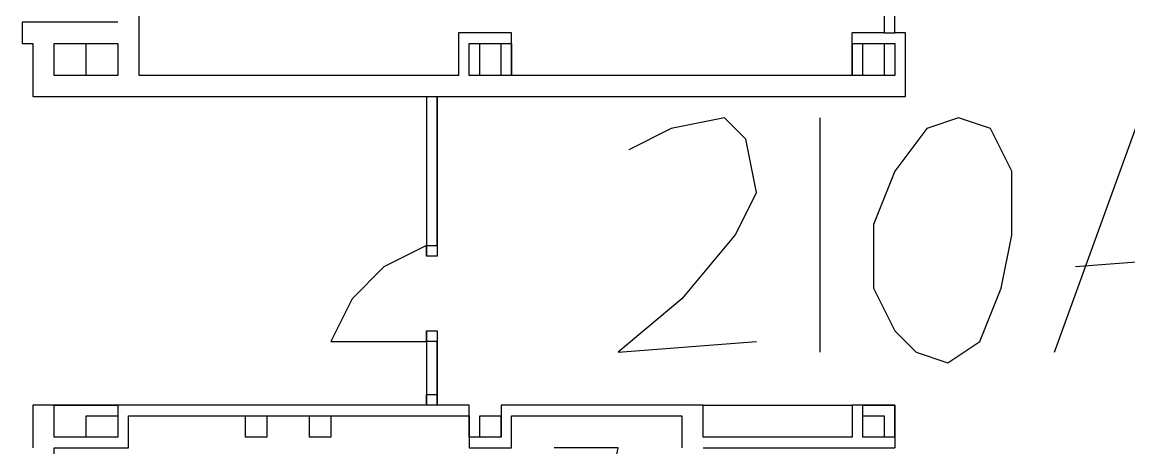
# Model space of a CAD drawing. Extents: x 0 to 132, y 0 to 63.
# Drawn here: x 86.11 to 92.71, y 44.99 to 47.53 of the extents above; entities that cross this region are included whole.
import ezdxf

# ---------------------------------------------------------------- set-up
doc = ezdxf.new("R2010")
doc.units = 0

msp = doc.modelspace()

# ---------------------------------------------------------------- linework, layer by layer
at = {"layer": 'Layer 1'}
for p, q in [((91.249517, 48.291869), (91.249517, 47.46637)), ((91.312753, 47.46637), (91.312753, 48.291869)), ((86.804338, 47.529976), (86.804338, 47.593476)), ((86.105918, 47.529976), (86.105918, 47.402976)), ((86.169497, 47.529976), (86.105997, 47.529976)), ((86.677497, 47.529976), (86.169497, 47.529976)), ((86.804338, 47.212476), (86.804338, 47.529976)), ((89.026835, 47.466317), (88.709335, 47.466317)), ((88.709335, 47.466317), (88.709335, 47.212317)), ((89.026941, 47.21237), (89.026941, 47.46637)), ((91.058859, 47.21237), (91.058859, 47.46637)), ((91.249623, 47.46637), (91.058859, 47.46637)), ((91.249517, 47.46637), (91.312753, 47.46637)), ((91.376358, 47.46637), (91.312859, 47.46637)), ((91.376358, 47.085635), (91.376358, 47.46637)), ((86.105918, 47.402976), (86.169418, 47.402976)), ((86.169471, 47.40287), (86.169471, 47.085635)), ((86.296233, 47.402976), (86.677497, 47.402976)), ((86.296471, 47.21237), (86.296471, 47.40287)), ((86.487055, 47.402817), (86.677555, 47.402817)), ((86.487055, 47.212318), (86.487055, 47.402817)), ((86.677555, 47.402817), (86.677555, 47.212318)), ((86.677602, 47.402976), (86.677602, 47.212476)), ((88.772835, 47.402817), (89.026835, 47.402817)), ((88.772835, 47.212317), (88.772835, 47.402817)), ((88.836544, 47.402817), (88.963279, 47.402817)), ((88.836544, 47.212318), (88.836544, 47.402817)), ((88.963279, 47.402817), (88.963279, 47.212318)), ((89.026941, 47.40287), (89.026941, 47.21237)), ((91.058859, 47.40287), (91.058859, 47.21237)), ((91.058859, 47.40287), (91.249623, 47.40287)), ((91.122544, 47.402817), (91.249544, 47.402817)), ((91.122544, 47.212318), (91.122544, 47.402817)), ((91.249544, 47.402817), (91.249544, 47.212318)), ((91.249623, 47.40287), (91.312859, 47.40287)), ((91.312859, 47.40287), (91.312859, 47.21237)), ((86.677523, 47.21237), (86.296259, 47.21237)), ((86.677555, 47.212318), (86.487055, 47.212318)), ((88.519021, 47.21237), (86.804258, 47.21237)), ((88.709521, 47.21237), (88.519021, 47.21237)), ((89.02702, 47.21237), (88.77302, 47.21237)), ((88.963279, 47.212318), (88.836544, 47.212318)), ((91.058753, 47.21237), (89.02702, 47.21237)), ((91.312753, 47.21237), (91.058753, 47.21237)), ((91.249544, 47.212318), (91.122544, 47.212318)), ((86.169524, 47.085635), (86.804258, 47.085635)), ((86.804258, 47.085635), (88.519021, 47.085635)), ((88.518968, 47.085556), (88.582465, 47.085556)), ((88.518968, 47.085556), (88.582465, 47.085556)), ((88.518968, 47.085556), (88.518968, 46.196558)), ((88.518968, 47.085556), (88.518968, 47.085556)), ((88.519021, 47.085556), (88.519021, 46.132792)), ((88.582521, 47.085635), (88.709521, 47.085635)), ((88.582521, 47.085556), (88.582521, 46.132792)), ((88.582523, 47.085556), (88.582523, 46.196558)), ((88.709521, 47.085635), (89.02702, 47.085635)), ((89.02702, 47.085635), (91.058753, 47.085635)), ((91.058753, 47.085635), (91.376517, 47.085635)), ((88.582468, 46.196477), (88.582468, 47.085476)), ((90.296886, 46.95845), (89.979387, 46.89495)), ((90.424071, 46.831265), (90.296807, 46.958529)), ((90.868409, 45.561372), (90.868409, 46.95837)), ((91.694096, 46.958424), (91.503596, 46.894924)), ((91.884331, 46.894924), (91.694096, 46.958424)), ((92.26549, 45.561372), (92.773489, 46.958371)), ((89.979387, 46.89495), (89.725387, 46.76795)), ((91.503596, 46.894924), (91.312832, 46.640924)), ((92.011596, 46.640924), (91.884331, 46.894924)), ((90.487307, 46.51403), (90.424071, 46.831265)), ((91.312832, 46.640924), (91.186097, 46.323424)), ((92.011596, 46.259924), (92.011596, 46.640924)), ((90.487307, 46.51403), (90.360571, 46.26003)), ((91.186097, 46.323424), (91.186097, 45.942425)), ((90.360571, 46.26003), (90.042807, 45.879031)), ((91.947831, 45.942425), (92.011596, 46.259924)), ((88.518968, 46.196477), (88.264968, 46.069478)), ((88.518968, 46.196477), (88.582468, 46.196477)), ((88.51905, 46.19632), (88.58255, 46.19632)), ((88.51905, 46.13282), (88.51905, 46.19632)), ((88.58255, 46.19632), (88.58255, 46.13282)), ((88.58255, 46.13282), (88.51905, 46.13282)), ((93.217988, 46.132872), (92.392225, 46.069372)), ((88.264968, 46.069478), (88.074468, 45.878978)), ((91.186097, 45.942425), (91.312832, 45.688425)), ((91.820831, 45.624925), (91.947831, 45.942425)), ((88.074468, 45.878978), (87.947469, 45.624978)), ((90.042807, 45.879031), (89.662072, 45.561267)), ((88.518968, 45.624978), (88.518968, 45.688478)), ((88.518968, 45.688478), (88.582468, 45.688478)), ((88.519021, 45.688505), (88.519021, 45.243741)), ((88.582468, 45.688478), (88.582468, 45.624978)), ((88.582521, 45.688505), (88.582521, 45.243741)), ((91.312832, 45.688425), (91.440096, 45.561425)), ((87.947469, 45.624978), (88.518968, 45.624978)), ((88.582468, 45.624978), (88.518968, 45.624978)), ((88.582521, 45.624819), (88.519021, 45.624819)), ((88.519021, 45.624819), (88.519021, 45.24382)), ((88.582521, 45.24382), (88.582521, 45.624819)), ((88.582523, 45.624924), (88.582523, 45.307426)), ((89.662072, 45.561267), (90.487307, 45.625031)), ((91.630332, 45.49819), (91.820831, 45.624925)), ((91.440096, 45.561425), (91.630332, 45.49819)), ((88.51905, 45.307321), (88.58255, 45.307321)), ((88.51905, 45.243821), (88.51905, 45.307321)), ((88.58255, 45.307321), (88.58255, 45.243821)), ((86.741155, 45.243899), (86.169391, 45.243899)), ((86.169497, 45.24382), (86.169497, 44.98982)), ((86.296233, 45.05332), (86.296233, 45.24382)), ((86.296391, 45.243899), (86.677391, 45.243899)), ((86.677391, 45.243899), (86.677391, 45.0534)), ((88.518888, 45.24382), (86.741155, 45.24382)), ((88.58255, 45.243821), (88.51905, 45.243821)), ((88.772888, 45.24382), (88.582388, 45.24382)), ((88.772941, 45.0534), (88.772941, 45.243899)), ((88.772941, 45.24382), (88.772941, 45.24382)), ((88.963388, 45.243899), (88.963388, 45.0534)), ((90.169886, 45.24382), (88.963388, 45.24382)), ((90.169886, 45.05332), (90.169886, 45.24382)), ((90.170021, 45.243819), (91.058748, 45.243819)), ((91.058912, 45.243899), (91.058912, 45.0534)), ((91.312911, 45.24382), (91.058912, 45.24382)), ((91.122412, 45.0534), (91.122412, 45.243899)), ((91.122412, 45.24382), (91.312911, 45.24382)), ((91.312832, 45.0534), (91.312832, 45.243899)), ((91.312832, 45.243899), (91.312832, 44.9899)), ((86.487055, 45.18032), (86.677555, 45.18032)), ((86.487055, 45.05332), (86.487055, 45.18032)), ((86.677555, 45.18032), (86.677555, 45.05332)), ((86.741155, 45.180585), (88.518888, 45.180585)), ((86.741155, 44.9899), (86.741155, 45.180399)), ((87.439443, 45.0534), (87.439443, 45.180399)), ((87.439443, 45.180399), (87.566178, 45.180399)), ((87.566308, 45.180505), (87.566308, 45.053505)), ((87.820284, 45.0534), (87.820284, 45.180399)), ((87.820284, 45.180399), (87.947283, 45.180399)), ((87.947413, 45.180505), (87.947413, 45.053505)), ((88.518888, 45.180585), (88.772888, 45.180585)), ((88.772941, 45.180399), (88.772941, 44.9899)), ((88.836544, 45.18032), (88.963279, 45.18032)), ((88.836544, 45.05332), (88.836544, 45.18032)), ((88.963279, 45.18032), (88.963279, 45.05332)), ((89.026888, 45.180585), (90.042887, 45.180585)), ((89.026888, 44.9899), (89.026888, 45.180399)), ((89.280914, 45.180505), (89.280914, 45.180505)), ((90.042887, 45.180585), (90.042887, 44.98982)), ((91.122544, 45.18032), (91.249544, 45.18032)), ((91.122544, 45.05332), (91.122544, 45.18032)), ((91.249544, 45.18032), (91.249544, 45.05332)), ((86.677391, 45.0534), (86.296391, 45.0534)), ((86.677555, 45.05332), (86.487055, 45.05332)), ((87.566308, 45.0534), (87.439578, 45.0534)), ((87.947413, 45.0534), (87.820416, 45.0534)), ((88.963388, 45.0534), (88.772888, 45.0534)), ((88.963279, 45.05332), (88.836544, 45.05332)), ((91.058832, 45.0534), (90.170098, 45.0534)), ((91.312832, 45.0534), (91.122332, 45.0534)), ((91.249544, 45.05332), (91.122544, 45.05332)), ((86.296233, 43.783454), (86.296233, 44.989953)), ((86.296391, 44.9899), (86.741155, 44.9899)), ((88.772888, 44.9899), (89.026888, 44.9899)), ((89.661913, 44.989926), (89.280914, 44.989926)), ((89.598414, 44.672426), (89.661913, 44.989926)), ((90.170098, 44.9899), (91.058832, 44.9899)), ((91.058832, 44.9899), (91.312832, 44.9899))]:
    msp.add_line(p, q, dxfattribs=at)

doc.saveas('drawing.dxf')
